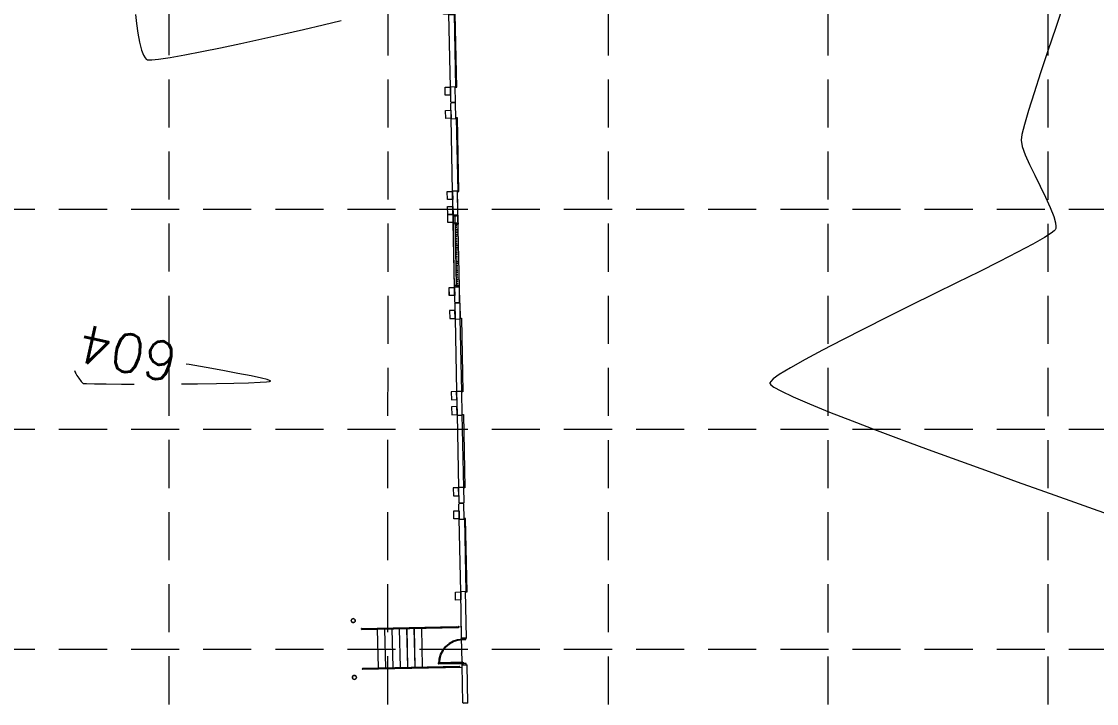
# Model space of a CAD drawing. Extents: x 2140663 to 2528301, y 336313 to 7007653.
# Drawn here: x 2527485.3 to 2527619.4, y 7006437.1 to 7006522.2 of the extents above; entities that cross this region are included whole.
import ezdxf

# ---------------------------------------------------------------- set-up
doc = ezdxf.new("R2010")
doc.units = 0
doc.header["$MEASUREMENT"] = 0
for name, pattern in [('HIDDEN', [0.375, 0.25, -0.125]), ('PHANTOM2', [1.25, 0.625, -0.125, 0.125, -0.125, 0.125, -0.125]), ('xdrc002ar$0$HIDDEN2', [0.1875, 0.125, -0.0625])]:
    doc.linetypes.add(name, pattern=pattern)
for name, color, linetype in [('1 EXISTING CONTOURS', 43, 'Continuous'), ('GRID', 254, 'HIDDEN'), ('LIMITS OF DISTURBANCE', 1, 'HIDDEN'), ('xdrc002ar$0$BASE1$0$ADO', 8, 'Continuous'), ('xdrc002ar$0$BASE1$0$AFL', 1, 'Continuous'), ('xdrc002ar$0$BASE1$0$AFLHR', 7, 'Continuous'), ('xdrc002ar$0$BASE1$0$AFLST', 1, 'Continuous'), ('xdrc002ar$0$BASE1$0$awa', 7, 'Continuous'), ('xdrc002ar$0$WINDOWS', 8, 'Continuous'), ('xdrc002ar$0$XR3$0$BASE1$0$ADO', 3, 'Continuous'), ('xdrc002ar$0$XR3$0$BASE1$0$AFL', 1, 'Continuous'), ('xdrc002ar$0$XR3$0$BASE1$0$AFLHR', 2, 'Continuous'), ('xdrc002ar$0$XR3$0$BASE1$0$AFLST', 2, 'Continuous'), ('xdrc002ar$0$XR3$0$BASE1$0$awa', 4, 'Continuous'), ('xdrc002ar$0$XR3$0$WINDOWS', 2, 'Continuous'), ('xdrc002pt$0$v-prop-line', 3, 'PHANTOM2')]:
    doc.layers.add(name, color=color, linetype=linetype)
doc.styles.add('L200', font='simplex', dxfattribs={"height": 12})

# ---------------------------------------------------------------- blocks, each defined once
blk = doc.blocks.new('xdrc002ar$0$XR3$0$A$C228123AE')
at = {"layer": 'xdrc002ar$0$XR3$0$BASE1$0$ADO', "lineweight": 0}
for points in [[(22.61683327611536, 15.75429074559361), (22.61683327611536, 17.50429074559361), (132.6168332761154, 17.50429074559361), (132.6168332761154, 15.75429074559361)], [(166.6168332761154, 15.75429074559361), (166.6168332761154, 17.50429074559361), (276.6168332761154, 17.50429074559361), (276.6168332761154, 15.75429074559361)]]:
    blk.add_lwpolyline(points, close=True, dxfattribs=at)
at = {"layer": 'xdrc002ar$0$XR3$0$BASE1$0$AFL', "lineweight": 0}
for p, q in [((22.86683327844366, 8.004440076649189), (132.3668332770467, 8.004440076649189)), ((166.866833277978, 8.004440076649189), (276.366833276581, 8.004440076649189))]:
    blk.add_line(p, q, dxfattribs=at)
for points in [[(10.86683327844366, 8.004440078511834), (10.86683327844366, 0.004440078511834145), (22.86683327844366, 0.004440078511834145), (22.86683327844366, 8.004440078511834)], [(132.3668332770467, 8.004440078511834), (132.3668332770467, 0.004440078511834145), (144.3668332770467, 0.004440078511834145), (144.3668332770467, 8.004440078511834)], [(154.866833277978, 8.004440077580512), (154.866833277978, 0.00444007758051157), (166.866833277978, 0.00444007758051157), (166.866833277978, 8.004440077580512)], [(276.366833276581, 8.004440077580512), (276.366833276581, 0.00444007758051157), (288.366833276581, 0.00444007758051157), (288.366833276581, 8.004440077580512)]]:
    blk.add_lwpolyline(points, close=True, dxfattribs=at)
at = {"layer": 'xdrc002ar$0$XR3$0$BASE1$0$awa', "lineweight": 0}
for p, q in [((-0.008166723418980837, 15.25444007758051), (23.61683327611536, 15.25444007664919)), ((-0.008166723418980837, 15.25444007758051), (-0.008166723418980837, 8.754440076649189)), ((0.7418332765810192, 8.004440076649189), (-0.008166723418980837, 8.754440076649189)), ((0.7418332765810192, 8.004440076649189), (22.86683327658102, 8.004440076649189)), ((23.61683327658102, 8.754440076649189), (22.86683327658102, 8.004440076649189)), ((23.61683327658102, 8.754440076649189), (23.61683327611536, 15.25444007664919)), ((131.6168332770467, 8.754440078511834), (131.616833276581, 15.25444007851183)), ((131.6168332761154, 15.25444007758051), (167.6168332756497, 15.25444007571787)), ((131.6168332770467, 8.754440078511834), (132.3668332770467, 8.004440078511834)), ((132.3668332770467, 8.004440078511834), (166.866833277978, 8.004440076649189)), ((166.866833276581, 8.004440076649189), (167.616833276581, 8.754440076649189)), ((167.616833276581, 8.754440076649189), (167.6168332756497, 15.25444007851183)), ((275.616833276581, 8.754440077580512), (275.6168332756497, 15.25444007758051)), ((275.6168332761154, 15.25444007664919), (299.241833276581, 15.25444007758051)), ((276.366833276581, 8.004440077580512), (275.616833276581, 8.754440077580512)), ((276.366833276581, 8.004440077580512), (298.491833276581, 8.004440077580512)), ((299.241833276581, 8.754440077580512), (298.491833276581, 8.004440077580512)), ((299.241833276581, 15.25444007758051), (299.241833276581, 8.754440077580512))]:
    blk.add_line(p, q, dxfattribs=at)
blk = doc.blocks.new('xdrc002ar$0$XR3$0$BASE1$0$36D')
at = {"layer": 'xdrc002ar$0$XR3$0$BASE1$0$ADO'}
blk.add_lwpolyline([(-1.75, 1.000444171950221e-11), (0, 1.000444171950221e-11), (0, -35.99999999999), (-1.75, -35.99999999999)], close=True, dxfattribs=at)
blk.add_arc((0, 1.000444171950221e-11), 36, 180, 270, dxfattribs=at)
blk = doc.blocks.new('xdrc002ar$0$XR3$0$A$C2C35675B')
at = {"layer": 'xdrc002ar$0$XR3$0$BASE1$0$ADO', "lineweight": 0}
for points in [[(59.6332012093626, 170.7809842955321), (59.6332012093626, 166.0309842955321), (57.63320120889693, 166.0309842955321), (57.6332012093626, 170.7809842955321)], [(97.6332012093626, 170.7809842955321), (97.63320120889693, 166.0309842955321), (95.6332012093626, 166.0309842955321), (95.6332012093626, 170.7809842955321)], [(166.6244176290929, 172.5308349635452), (166.6244176290929, 174.2808349635452), (276.6244176290929, 174.2808349635452), (276.6244176290929, 172.5308349635452)]]:
    blk.add_lwpolyline(points, close=True, dxfattribs=at)
at = {"layer": 'xdrc002ar$0$XR3$0$BASE1$0$AFL', "lineweight": 0}
blk.add_line((166.8744176309556, 164.7809842946008), (276.3744176295586, 164.7809842946008), dxfattribs=at)
for points in [[(154.8744176309556, 164.7809842955321), (154.8744176309556, 156.7809842955321), (166.8744176309556, 156.7809842955321), (166.8744176309556, 164.7809842955321)], [(276.3744176295586, 164.7809842955321), (276.3744176295586, 156.7809842955321), (288.3744176295586, 156.7809842955321), (288.3744176295586, 164.7809842955321)]]:
    blk.add_lwpolyline(points, close=True, dxfattribs=at)
at = {"layer": 'xdrc002ar$0$XR3$0$BASE1$0$AFLHR', "lineweight": 0}
for p, q in [((54.13320120843127, 38.78098429553211), (54.13320120843127, 164.7809842955321)), ((115.1332012093626, 38.78098429553211), (115.1332012093626, 164.7809842955321)), ((54.13320120843127, 15.78098429646343), (54.13320120843127, 157.0340611664578)), ((55.63320120843127, 15.78098429646343), (55.63320120796561, 160.0691040679812)), ((113.6332012093626, 15.78098429646343), (113.6332012093626, 160.069068627432)), ((115.1332012093626, 15.78098429646343), (115.1332012093626, 157.0340611655265))]:
    blk.add_line(p, q, dxfattribs=at)
for centre, start, end in [((54.88320120889693, 160.069068627432), 0, 180), ((114.3832012093626, 160.069068627432), 0, 180), ((54.88320120982826, 15.78098429553211), 180, 0), ((114.3832012093626, 15.78098429646343), 180, 0)]:
    blk.add_arc(centre, 0.75, start, end, dxfattribs=at)
at = {"layer": 'xdrc002ar$0$XR3$0$BASE1$0$AFLST', "lineweight": 0}
for p, q in [((56.88320120982826, 164.7809842964634), (59.63320120843127, 164.7809842964634)), ((61.38320120843127, 164.7809842964634), (98.38320121075958, 164.7809842927381)), ((113.6332012093626, 104.7809842936695), (55.63320120843127, 104.7809842918068)), ((113.6332012093626, 93.78098429460078), (55.63320120843127, 93.78098429553211)), ((113.6332012093626, 82.78098429646343), (55.63320120843127, 82.78098429739475)), ((113.6332012093626, 71.78098429739475), (55.63320120843127, 71.78098429832608)), ((113.6332012093626, 60.7809842992574), (55.63320120843127, 60.78098430018872)), ((113.6332012093626, 49.78098430112004), (55.63320120843127, 49.78098430205137)), ((113.6332012093626, 38.78098430298269), (55.63320120843127, 38.78098430298269))]:
    blk.add_line(p, q, dxfattribs=at)
for centre in [(42.13320120843127, 2.998648459091783), (127.1332012098283, 2.998648459091783)]:
    blk.add_circle(centre, 3, dxfattribs=at)
at = {"layer": 'xdrc002ar$0$XR3$0$BASE1$0$awa', "lineweight": 0}
for p, q in [((-0.0005823704414069653, 172.0309842955321), (57.6332012093626, 172.0309842983261)), ((-0.0005823704414069653, 172.0309842955321), (-0.0005823704414069653, 165.5309842946008)), ((0.749417629558593, 164.7809842946008), (-0.0005823704414069653, 165.5309842946008)), ((0.7494176286272705, 164.7809842955321), (56.8832012093626, 164.7809842946008)), ((56.88320120889693, 164.7809842955321), (57.63320120889693, 165.5309842955321)), ((57.63320120889693, 165.5309842955321), (57.6332012093626, 172.0309842936695)), ((97.63320120982826, 172.0309842973948), (167.6244176286273, 172.0309842936695)), ((97.63320120889693, 165.5309842946008), (97.6332012093626, 172.0309842946008)), ((98.38320120889693, 164.7809842946008), (97.63320120889693, 165.5309842946008)), ((98.38320120517164, 164.7809842983261), (166.8744176309556, 164.7809842946008)), ((166.8744176295586, 164.7809842946008), (167.6244176295586, 165.5309842946008)), ((167.6244176295586, 165.5309842946008), (167.6244176286273, 172.0309842964634)), ((275.6244176295586, 165.5309842955321), (275.6244176286273, 172.0309842955321)), ((275.6244176290929, 172.0309842946008), (299.2494176295586, 172.0309842955321)), ((276.3744176295586, 164.7809842955321), (275.6244176295586, 165.5309842955321)), ((276.3744176295586, 164.7809842955321), (298.4994176295586, 164.7809842955321)), ((299.2494176295586, 165.5309842955321), (298.4994176295586, 164.7809842955321)), ((299.2494176295586, 172.0309842955321), (299.2494176295586, 165.5309842955321))]:
    blk.add_line(p, q, dxfattribs=at)
at = {"layer": 'xdrc002ar$0$XR3$0$BASE1$0$ADO', "lineweight": 0, "extrusion": (0, 0, -1), "zscale": -1}
blk.add_blockref('xdrc002ar$0$XR3$0$BASE1$0$36D', (-59.63320120843127, 166.0309842955321), dxfattribs=at)
blk = doc.blocks.new('xdrc002ar$0$XR3$0$A$C78C46FB7')
at = {"layer": 'xdrc002ar$0$XR3$0$WINDOWS', "linetype": 'Continuous', "lineweight": 0}
for p, q in [((-9.313225746154785e-10, 6.5), (1.999999999068677, 6.499999997206032)), ((-5.587935447692871e-09, 2), (1.999999994412065, 1.999999997206032)), ((1.999999994412065, 1.999999998137355), (1.999999999068677, 6.499999997206032)), ((1.999999997671694, 4.250759867951274), (105.9999999818392, 4.250759805552661)), ((107.9999999795109, 6.5), (105.9999999795109, 6.499999997206032)), ((105.9999999841675, 1.999999998137355), (105.9999999795109, 6.499999997206032)), ((107.9999999841675, 2), (105.9999999841675, 1.999999997206032))]:
    blk.add_line(p, q, dxfattribs=at)
blk = doc.blocks.new('xdrc002ar$0$BASE1$0$36D')
at = {"layer": 'xdrc002ar$0$BASE1$0$ADO'}
blk.add_lwpolyline([(-1.75, 1.000444171950221e-11), (0, 1.000444171950221e-11), (0, -35.99999999999), (-1.75, -35.99999999999)], close=True, dxfattribs=at)
blk.add_arc((0, 1.000444171950221e-11), 36, 180, 270, dxfattribs=at)

msp = doc.modelspace()

# ---------------------------------------------------------------- linework, layer by layer
at = {"layer": '1 EXISTING CONTOURS', "color": 43, "lineweight": 0, "extrusion": (0.9470269714146079, -0.3211540368939423, 0), "elevation": 143546.2596112979}
msp.add_lwpolyline([(7447121.551692407, 604.0000000000007), (7447118.3537447, 604.0000000000007)], dxfattribs=at)
at = {"layer": '1 EXISTING CONTOURS', "color": 43, "lineweight": 0, "extrusion": (0.9944231489574854, 0.1054637417195085, 0), "elevation": 3252338.154904571}
msp.add_lwpolyline([(6700889.197817504, 604.0000000000003), (6700888.060066596, 604.0000000000003)], dxfattribs=at)
at = {"layer": '1 EXISTING CONTOURS', "color": 43, "lineweight": 0, "extrusion": (0.990203937708846, 0.1396286566070733, 0), "elevation": 3481051.326376289}
msp.add_lwpolyline([(6584974.254355514, 604.0000000000007), (6584973.065305582, 604.0000000000007)], dxfattribs=at)
at = {"layer": '1 EXISTING CONTOURS', "color": 43, "lineweight": 0, "elevation": 604}
for points in [[(2527517.889790448, 7006520.635694231), (2527520.467064418, 7006521.223057372)], [(2527499.787842021, 7006520.779254469), (2527499.99959674, 7006519.648451269)], [(2527515.258349896, 7006520.048573793), (2527517.889790448, 7006520.635694231)], [(2527500.25677603, 7006518.656841606), (2527500.495020394, 7006518.025996937)], [(2527507.759808833, 7006518.463771575), (2527510.121281081, 7006518.945102177)], [(2527500.906189514, 7006517.461582142), (2527500.954926154, 7006517.440477338)], [(2527500.954926154, 7006517.440477338), (2527501.121437197, 7006517.416647634)], [(2527610.925346258, 7006511.127960447), (2527610.409031385, 7006509.374010555)], [(2527610.122982771, 7006506.622935542), (2527610.499510012, 7006505.583324186)], [(2527613.03955401, 7006500.281543464), (2527613.625623763, 7006498.997101475)], [(2527614.280014216, 7006497.099815717), (2527614.333534005, 7006496.639215453)], [(2527614.249988367, 7006496.22883995), (2527614.110226437, 7006496.079897232)], [(2527614.282614013, 7006496.288061614), (2527614.249988367, 7006496.22883995)], [(2527614.312011564, 7006496.392080614), (2527614.282614013, 7006496.288061614)], [(2527604.750360827, 7006490.992874812), (2527602.011188529, 7006489.631542795)], [(2527602.011188529, 7006489.631542795), (2527599.134930852, 7006488.210368774)], [(2527599.134930852, 7006488.210368774), (2527596.19344472, 7006486.758212092)], [(2527593.258587054, 7006485.303932092), (2527590.402214779, 7006483.876388118)], [(2527587.696184816, 7006482.504439511), (2527585.212354088, 7006481.216945617)], [(2527491.987623128, 7006478.415060562), (2527492.059936598, 7006478.285220396)], [(2527492.059936598, 7006478.285220396), (2527492.198466804, 7006478.047801689)], [(2527506.174686817, 7006479.401498364), (2527505.799639148, 7006479.468419929)], [(2527513.917966468, 7006477.981500829), (2527512.274603451, 7006478.299285288)], [(2527492.198466804, 7006478.047801689), (2527492.42034482, 7006477.695515475)], [(2527492.42034482, 7006477.695515475), (2527492.716843862, 7006477.291811748)], [(2527492.716843862, 7006477.291811748), (2527492.98200868, 7006477.050782444)], [(2527492.98200868, 7006477.050782444), (2527493.378767514, 7006477.020102964)], [(2527493.378767514, 7006477.020102964), (2527494.370636244, 7006476.994860178)], [(2527494.370636244, 7006476.994860178), (2527495.857752158, 7006476.975699567)], [(2527505.237044555, 7006476.976826581), (2527507.226844626, 7006476.993720866)], [(2527509.588326721, 7006477.024608347), (2527511.746017024, 7006477.066096351)], [(2527511.746017024, 7006477.066096351), (2527513.600052825, 7006477.118830356)], [(2527515.207236575, 7006477.709235369), (2527513.917966468, 7006477.981500829)], [(2527515.919547916, 7006477.532546569), (2527515.207236575, 7006477.709235369)], [(2527515.853346145, 7006477.244151856), (2527516.213249912, 7006477.295138197)], [(2527516.325879715, 7006477.331808611), (2527516.3416061, 7006477.350963165)], [(2527516.3416061, 7006477.350963165), (2527516.33085885, 7006477.37352739)], [(2527578.650209567, 7006477.123154499), (2527578.641181264, 7006477.056373823)], [(2527578.641181264, 7006477.056373823), (2527578.658710054, 7006476.996654234)], [(2527579.812626539, 7006478.149785632), (2527579.067235604, 7006477.603543723)], [(2527588.911495997, 7006472.361720863), (2527592.031971308, 7006471.17035558)], [(2527592.031971308, 7006471.17035558), (2527595.369625854, 7006469.920987652)], [(2527595.369625854, 7006469.920987652), (2527598.854963685, 7006468.635679279)], [(2527598.854963685, 7006468.635679279), (2527602.41848885, 7006467.33649266)], [(2527612.883228849, 7006463.576285336), (2527616.064543849, 7006462.442207738)], [(2527616.064543849, 7006462.442207738), (2527618.976566433, 7006461.404562893)]]:
    msp.add_lwpolyline(points, dxfattribs=at)
at = {"layer": '1 EXISTING CONTOURS', "color": 43, "lineweight": 0, "extrusion": (0.2265469426596422, -0.9740002478293159, 0), "elevation": -6251751.373356127}
msp.add_lwpolyline([(4049111.523077956, 604), (4049114.039534587, 604)], dxfattribs=at)
at = {"layer": '1 EXISTING CONTOURS', "color": 43, "lineweight": 0, "extrusion": (-0.2311950027141506, 0.972907431732333, 0), "elevation": 6232346.455244265}
msp.add_lwpolyline([(-4078918.655871998, 604.0000000000007), (-4078920.971309942, 604.0000000000007)], dxfattribs=at)
at = {"layer": '1 EXISTING CONTOURS', "color": 43, "lineweight": 0, "extrusion": (0.948108688126007, -0.3179464035021975, 0), "elevation": 168754.7744995817}
msp.add_lwpolyline([(7446589.765081273, 604.0000000000007), (7446586.673719894, 604.0000000000007)], dxfattribs=at)
at = {"layer": '1 EXISTING CONTOURS', "color": 43, "lineweight": 0, "extrusion": (0.2128611977178282, -0.9770824481619408, 0), "elevation": -6307937.837013757}
msp.add_lwpolyline([(3961004.370938899, 604), (3961007.045768572, 604)], dxfattribs=at)
at = {"layer": '1 EXISTING CONTOURS', "color": 43, "lineweight": 0, "extrusion": (0.967974293854885, 0.2510493306825112, 0), "elevation": 4205537.095485432}
msp.add_lwpolyline([(6147603.725891187, 604), (6147602.701473835, 604)], dxfattribs=at)
at = {"layer": '1 EXISTING CONTOURS', "color": 43, "lineweight": 0, "extrusion": (0.1897131913261037, -0.981839551574933, 0), "elevation": -6399775.383356148}
msp.add_lwpolyline([(3810833.896665664, 604.0000000000007), (3810836.063340244, 604.0000000000007)], dxfattribs=at)
at = {"layer": '1 EXISTING CONTOURS', "color": 43, "lineweight": 0, "extrusion": (0.2070619213707166, -0.9783278390796551, 0), "elevation": -6331321.437036088}
msp.add_lwpolyline([(3923516.79009806, 604.0000000000003), (3923519.369539829, 604.0000000000003)], dxfattribs=at)
at = {"layer": '1 EXISTING CONTOURS', "color": 43, "lineweight": 0, "extrusion": (0.949557370910013, -0.3135933662411632, 0), "elevation": 202916.1207118803}
msp.add_lwpolyline([(7445734.101557371, 604.0000000000003), (7445731.200532843, 604.0000000000003)], dxfattribs=at)
at = {"layer": '1 EXISTING CONTOURS', "color": 43, "lineweight": 0, "extrusion": (0.8692079536915649, 0.4944466940321498, 0), "elevation": 5661273.207861942}
msp.add_lwpolyline([(4840406.931952404, 604), (4840406.53243559, 604)], dxfattribs=at)
at = {"layer": '1 EXISTING CONTOURS', "color": 43, "lineweight": 0, "extrusion": (0.7520326595499089, 0.659125844562547, 0), "elevation": 6518939.950278052}
msp.add_lwpolyline([(3603189.095505453, 604), (3603188.882138155, 604)], dxfattribs=at)
at = {"layer": '1 EXISTING CONTOURS', "color": 43, "lineweight": 0, "extrusion": (-0.6133993993118944, -0.7897728641348772, 0), "elevation": -7083924.900861677}
msp.add_lwpolyline([(-2301642.064841342, 604), (-2301641.972417995, 604)], dxfattribs=at)
at = {"layer": '1 EXISTING CONTOURS', "color": 43, "lineweight": 0, "extrusion": (0.01958470951903853, -0.9998082011831345, 0), "elevation": -6955673.199624388}
msp.add_lwpolyline([(2664236.958057608, 604.0000000000007), (2664237.371848581, 604.0000000000007)], dxfattribs=at)
at = {"layer": '1 EXISTING CONTOURS', "color": 43, "lineweight": 0, "extrusion": (0.1035553400511142, -0.9946236934373212, 0), "elevation": -6707111.95818735}
msp.add_lwpolyline([(3239475.206552414, 604.0000000000007), (3239476.044485419, 604.0000000000007)], dxfattribs=at)
at = {"layer": '1 EXISTING CONTOURS', "color": 43, "lineweight": 0, "extrusion": (0.1493644293083532, -0.988782214270357, 0), "elevation": -6550400.950510792}
msp.add_lwpolyline([(3545673.878122739, 604), (3545675.337293274, 604)], dxfattribs=at)
at = {"layer": '1 EXISTING CONTOURS', "color": 43, "lineweight": 0, "extrusion": (0.1747717490921675, -0.9846089760505258, 0), "elevation": -6456943.985343728}
msp.add_lwpolyline([(3713144.298310523, 604.0000000000003), (3713146.147880639, 604.0000000000003)], dxfattribs=at)
at = {"layer": '1 EXISTING CONTOURS', "color": 43, "lineweight": 0, "extrusion": (0.9515727648925663, -0.3074236053310104, 0), "elevation": 251238.7828137204}
msp.add_lwpolyline([(7444257.326063043, 604), (7444254.6990746, 604)], dxfattribs=at)
at = {"layer": '1 EXISTING CONTOURS', "color": 43, "lineweight": 0, "extrusion": (0.9545400234851776, -0.2980827797188503, 0), "elevation": 324185.4788879007}
msp.add_lwpolyline([(7441434.85666321, 604.0000000000007), (7441432.587307472, 604.0000000000007)], dxfattribs=at)
at = {"layer": '1 EXISTING CONTOURS', "color": 43, "lineweight": 0, "extrusion": (0.9680492965574863, -0.2507599637792207, 0), "elevation": 689899.4415885555}
msp.add_lwpolyline([(7416469.965451042, 604.0000000000007), (7416468.660716143, 604.0000000000007)], dxfattribs=at)
at = {"layer": '1 EXISTING CONTOURS', "color": 43, "lineweight": 0, "extrusion": (0.9878638021387725, -0.155322594698673, 0), "elevation": 1408665.486214621}
msp.add_lwpolyline([(7314070.698512331, 604), (7314069.996508379, 604)], dxfattribs=at)
at = {"layer": '1 EXISTING CONTOURS', "color": 43, "lineweight": 0, "extrusion": (0.982605288407423, 0.1857063466706652, 0), "elevation": 3784795.821744187}
msp.add_lwpolyline([(6415238.02781971, 604.0000000000007), (6415237.219211176, 604.0000000000007)], dxfattribs=at)
at = {"layer": '1 EXISTING CONTOURS', "color": 43, "lineweight": 0, "extrusion": (0.9139535993871046, 0.4058187011059936, 0), "elevation": 5153489.708992325}
msp.add_lwpolyline([(5377869.38719196, 604), (5377868.053084525, 604)], dxfattribs=at)
at = {"layer": '1 EXISTING CONTOURS', "color": 43, "lineweight": 0, "extrusion": (0.9002950501988655, 0.4352801656260282, 0), "elevation": 5325388.08899105}
msp.add_lwpolyline([(5207702.245588673, 604.0000000000007), (5207700.764245622, 604.0000000000007)], dxfattribs=at)
at = {"layer": '1 EXISTING CONTOURS', "color": 43, "lineweight": 0, "extrusion": (0.8956154539809186, 0.4448291341521521, 0), "elevation": 5380464.763821295}
msp.add_lwpolyline([(5150777.074730529, 604.0000000000007), (5150775.530974291, 604.0000000000007)], dxfattribs=at)
at = {"layer": '1 EXISTING CONTOURS', "color": 43, "lineweight": 0, "extrusion": (0.898590315265631, 0.4387886111908714, 0), "elevation": 5345661.125929263}
msp.add_lwpolyline([(5186887.002040304, 604), (5186885.481647033, 604)], dxfattribs=at)
at = {"layer": '1 EXISTING CONTOURS', "color": 43, "lineweight": 0, "extrusion": (0.9316617791797206, 0.3633267526836937, 0), "elevation": 4900529.535825977}
msp.add_lwpolyline([(5609337.670823549, 604.0000000000003), (5609336.450095243, 604.0000000000003)], dxfattribs=at)
at = {"layer": '1 EXISTING CONTOURS', "color": 43, "lineweight": 0, "extrusion": (0.9635957904648704, 0.267363334431596, 0), "elevation": 4308878.907432631}
msp.add_lwpolyline([(6075640.517916775, 604.0000000000003), (6075639.729225229, 604.0000000000003)], dxfattribs=at)
at = {"layer": '1 EXISTING CONTOURS', "color": 43, "lineweight": 0, "extrusion": (0.5345513752113288, -0.845135981519943, 0), "elevation": -4570302.29957565}
msp.add_lwpolyline([(5881509.261219574, 604.0000000000007), (5881508.286380013, 604.0000000000007)], dxfattribs=at)
at = {"layer": '1 EXISTING CONTOURS', "color": 43, "lineweight": 0, "extrusion": (0.6074907357712795, -0.7943267627066771, 0), "elevation": -4029945.193494467}
msp.add_lwpolyline([(6264132.992303239, 604.0000000000003), (6264132.504724728, 604.0000000000003)], dxfattribs=at)
at = {"layer": '1 EXISTING CONTOURS', "color": 43, "lineweight": 0, "extrusion": (0.9962292887572705, -0.08675946185969177, 0), "elevation": 1910203.551809193}
msp.add_lwpolyline([(7199371.622932071, 604.0000000000007), (7199371.374861834, 604.0000000000007)], dxfattribs=at)
at = {"layer": '1 EXISTING CONTOURS', "color": 43, "lineweight": 0, "extrusion": (0.4695140156333137, -0.8829250189703995, 0), "elevation": -4999460.235884095}
msp.add_lwpolyline([(5521338.701931922, 604), (5521336.553646861, 604)], dxfattribs=at)
at = {"layer": '1 EXISTING CONTOURS', "color": 43, "lineweight": 0, "extrusion": (0.4926049210055111, -0.8702530619315018, 0), "elevation": -4852309.403209838}
msp.add_lwpolyline([(5651096.910139181, 604), (5651095.218376607, 604)], dxfattribs=at)
at = {"layer": '1 EXISTING CONTOURS', "color": 43, "lineweight": 0, "extrusion": (-0.4567911903584605, 0.8895739476911972, 0), "elevation": 5078204.245633759}
msp.add_lwpolyline([(-5449000.057666594, 604.0000000000007), (-5448997.529005788, 604.0000000000007)], dxfattribs=at)
at = {"layer": '1 EXISTING CONTOURS', "color": 43, "lineweight": 0, "extrusion": (-0.4493352176822447, 0.8933632308028185, 0), "elevation": 5123599.599267436}
msp.add_lwpolyline([(-5406335.133699216, 604.0000000000007), (-5406332.301446991, 604.0000000000007)], dxfattribs=at)
at = {"layer": '1 EXISTING CONTOURS', "color": 43, "lineweight": 0, "extrusion": (0.4439991875214459, -0.8960271879135676, 0), "elevation": -5155751.970842674}
msp.add_lwpolyline([(5375669.337419245, 604), (5375666.062007847, 604)], dxfattribs=at)
at = {"layer": '1 EXISTING CONTOURS', "color": 43, "lineweight": 0, "extrusion": (0.4521991004225288, -0.8919170216881478, 0), "elevation": -5106228.12541598}
msp.add_lwpolyline([(5422726.609618612, 604.0000000000007), (5422723.575670501, 604.0000000000007)], dxfattribs=at)
at = {"layer": '1 EXISTING CONTOURS', "color": 43, "lineweight": 0, "extrusion": (0.4725610856242741, -0.8812979180467905, 0), "elevation": -4980358.897370206}
msp.add_lwpolyline([(5538545.955619415, 604), (5538543.470903948, 604)], dxfattribs=at)
at = {"layer": '1 EXISTING CONTOURS', "color": 43, "lineweight": 0, "extrusion": (0.4924652240727326, -0.8703321222837828, 0), "elevation": -4853217.905782253}
msp.add_lwpolyline([(5650284.460511869, 604.0000000000007), (5650282.36491934, 604.0000000000007)], dxfattribs=at)
at = {"layer": '1 EXISTING CONTOURS', "color": 43, "lineweight": 0, "extrusion": (0.8968893522444433, 0.4422550054330001, 0), "elevation": 5365530.798829293}
msp.add_lwpolyline([(5166240.162644583, 604), (5166239.964975221, 604)], dxfattribs=at)
at = {"layer": '1 EXISTING CONTOURS', "color": 43, "lineweight": 0, "extrusion": (0.8796607368907432, 0.4756017114906492, 0), "elevation": 5555628.590043103}
msp.add_lwpolyline([(4961244.511046452, 604), (4961244.450508798, 604)], dxfattribs=at)
at = {"layer": '1 EXISTING CONTOURS', "color": 43, "lineweight": 0, "extrusion": (-0.1753124349140059, -0.9845128491617173, 0), "elevation": -7341072.259906569}
msp.add_lwpolyline([(1260041.507617725, 604), (1260039.341263247, 604)], dxfattribs=at)
at = {"layer": '1 EXISTING CONTOURS', "color": 43, "lineweight": 0, "extrusion": (-0.1770711937850033, -0.9841980452792791, 0), "elevation": -7343311.870765632}
msp.add_lwpolyline([(1246925.229342652, 604), (1246923.131055743, 604)], dxfattribs=at)
at = {"layer": '1 EXISTING CONTOURS', "color": 43, "lineweight": 0, "extrusion": (-0.1814188366953511, -0.9834059211191001, 0), "elevation": -7348750.582301417}
msp.add_lwpolyline([(1214463.394158679, 604.0000000000007), (1214461.460081511, 604.0000000000007)], dxfattribs=at)
at = {"layer": '1 EXISTING CONTOURS', "color": 43, "lineweight": 0, "extrusion": (-0.5276464400167942, 0.8494640865496337, 0), "elevation": 4618083.071446909}
msp.add_lwpolyline([(-5844033.161228588, 604), (-5844031.529503939, 604)], dxfattribs=at)
at = {"layer": '1 EXISTING CONTOURS', "color": 43, "lineweight": 0, "extrusion": (-0.006604348055339976, -0.999978191055567, 0), "elevation": -7023016.634185559}
msp.add_lwpolyline([(2481167.523146197, 604), (2481169.405687641, 604)], dxfattribs=at)
at = {"layer": '1 EXISTING CONTOURS', "color": 43, "lineweight": 0, "extrusion": (-0.002323123734281346, -0.9999973015444168, 0), "elevation": -7012329.746588451}
msp.add_lwpolyline([(2511214.006985098, 604), (2511215.605236331, 604)], dxfattribs=at)
at = {"layer": '1 EXISTING CONTOURS', "color": 43, "lineweight": 0, "extrusion": (0.0130785827834738, -0.999914471678641, 0), "elevation": -6972821.529002838}
msp.add_lwpolyline([(2618925.842777175, 604.0000000000003), (2618928.204461261, 604.0000000000003)], dxfattribs=at)
at = {"layer": '1 EXISTING CONTOURS', "color": 43, "lineweight": 0, "extrusion": (0.0445092120317824, -0.999008973955845, 0), "elevation": -6887035.878789858}
msp.add_lwpolyline([(2836861.543926069, 604.0000000000003), (2836862.995883583, 604.0000000000003)], dxfattribs=at)
at = {"layer": '1 EXISTING CONTOURS', "color": 43, "lineweight": 0, "extrusion": (0.07539259442263761, -0.9971539282910256, 0), "elevation": -6795980.329859589}
msp.add_lwpolyline([(3048558.054115723, 604), (3048558.859181734, 604)], dxfattribs=at)
at = {"layer": '1 EXISTING CONTOURS', "color": 43, "lineweight": 0, "extrusion": (-0.3135659361988147, -0.9495664293011633, 0), "elevation": -7445658.748129524}
msp.add_lwpolyline([(203051.9125721785, 604.0000000000007), (203051.5797780352, 604.0000000000007)], dxfattribs=at)
at = {"layer": '1 EXISTING CONTOURS', "color": 43, "lineweight": 0, "extrusion": (-0.3095879196217752, 0.9508708219438965, 0), "elevation": 5879766.33828896}
msp.add_lwpolyline([(-4572462.148848507, 604), (-4572462.267297617, 604)], dxfattribs=at)
at = {"layer": '1 EXISTING CONTOURS', "color": 43, "lineweight": 0, "extrusion": (0.4975701063803442, 0.8674237656628121, 0), "elevation": 7335201.556999914}
msp.add_lwpolyline([(1293785.958609661, 604), (1293786.068476131, 604)], dxfattribs=at)
at = {"layer": '1 EXISTING CONTOURS', "color": 43, "lineweight": 0, "extrusion": (0.8666401799731082, -0.4989336613781224, 0), "elevation": -1305266.068103725}
msp.add_lwpolyline([(7333188.85407694, 604.0000000000007), (7333188.665358311, 604.0000000000007)], dxfattribs=at)
at = {"layer": '1 EXISTING CONTOURS', "color": 43, "lineweight": 0, "extrusion": (0.7758812345818583, 0.6308789977671879, 0), "elevation": 6381340.035750796}
msp.add_lwpolyline([(3841597.731248748, 604), (3841597.545362366, 604)], dxfattribs=at)
at = {"layer": '1 EXISTING CONTOURS', "color": 43, "lineweight": 0, "extrusion": (0.7004104629367062, -0.7137402772779388, 0), "elevation": -3230462.442903349}
msp.add_lwpolyline([(6711445.206144374, 604), (6711444.753783801, 604)], dxfattribs=at)
at = {"layer": '1 EXISTING CONTOURS', "color": 43, "lineweight": 0, "extrusion": (0.5942310544721097, 0.8042943826118424, 0), "elevation": 7137235.775621159}
msp.add_lwpolyline([(2130548.71702187, 604), (2130548.253132272, 604)], dxfattribs=at)
at = {"layer": '1 EXISTING CONTOURS', "color": 43, "lineweight": 0, "extrusion": (-0.4879846127291775, -0.8728522313310282, 0), "elevation": -7349038.446011955}
msp.add_lwpolyline([(-1212849.658766383, 604.0000000000007), (-1212848.693860293, 604.0000000000007)], dxfattribs=at)
at = {"layer": '1 EXISTING CONTOURS', "color": 43, "lineweight": 0, "extrusion": (0.4287031974857426, 0.903445387649691, 0), "elevation": 7413550.145737465}
msp.add_lwpolyline([(720168.2246505925, 604), (720166.5014707609, 604)], dxfattribs=at)
at = {"layer": '1 EXISTING CONTOURS', "color": 43, "lineweight": 0, "extrusion": (-0.3960247498166855, -0.9182398366073167, 0), "elevation": -7434609.646581033}
msp.add_lwpolyline([(-453811.5866401941, 604), (-453809.3519714009, 604)], dxfattribs=at)
at = {"layer": '1 EXISTING CONTOURS', "color": 43, "lineweight": 0, "extrusion": (-0.3772228280205692, -0.9261225286214368, 0), "elevation": -7442316.097847362}
msp.add_lwpolyline([(-302150.0036314232, 604), (-302147.3283601562, 604)], dxfattribs=at)
at = {"layer": '1 EXISTING CONTOURS', "color": 43, "lineweight": 0, "extrusion": (-0.3650893144726892, -0.9309724982285255, 0), "elevation": -7445628.781327231}
msp.add_lwpolyline([(-204875.4718962642, 604), (-204872.4279823652, 604)], dxfattribs=at)
at = {"layer": '1 EXISTING CONTOURS', "color": 43, "lineweight": 0, "extrusion": (-0.3398856401786365, -0.9404667732569602, 0), "elevation": -7448445.494006696}
msp.add_lwpolyline([(-4271.545461817179, 604), (-4267.747117579449, 604)], dxfattribs=at)
at = {"layer": '1 EXISTING CONTOURS', "color": 43, "lineweight": 0, "extrusion": (0.3379240268764562, 0.9411733910707423, 0), "elevation": 7448438.202192063}
msp.add_lwpolyline([(-11262.28129778337, 604.0000000000007), (-11266.0121852234, 604.0000000000007)], dxfattribs=at)
at = {"layer": '1 EXISTING CONTOURS', "color": 43, "lineweight": 0, "extrusion": (0.3365607496901607, 0.9416617554982242, 0), "elevation": 7448414.07798523}
msp.add_lwpolyline([(-22052.16035023285, 604.0000000000007), (-22055.75092980964, 604.0000000000007)], dxfattribs=at)
at = {"layer": '1 EXISTING CONTOURS', "color": 43, "lineweight": 0, "extrusion": (-0.3363810796651325, -0.9417259523042358, 0), "elevation": -7448409.738814358}
msp.add_lwpolyline([(23483.33587033581, 604), (23486.06833641184, 604)], dxfattribs=at)
at = {"layer": 'GRID', "color": 253, "linetype": 'HIDDEN', "lineweight": 0, "ltscale": 24}
for p, q in [((2527585.894514162, 7006031.98171064), (2527585.894514162, 7007624.562990395)), ((2527613.351986231, 7006031.977393753), (2527613.351986231, 7007624.562990395)), ((2527503.695680559, 7006031.994634018), (2527503.666313902, 7007623.464716725)), ((2527530.983350792, 7006031.990343825), (2527531.038154987, 7007623.461265043)), ((2527558.44858376, 7006031.986025713), (2527558.615889325, 7007623.424882863)), ((2527228.947377252, 7006498.806635527), (2528272.331315909, 7006498.806635527)), ((2527228.947377252, 7006471.349163459), (2528272.331315909, 7006471.349163459)), ((2527228.947377252, 7006443.891691389), (2528272.331315909, 7006443.891691389))]:
    msp.add_line(p, q, dxfattribs=at)
at = {"layer": 'LIMITS OF DISTURBANCE', "ltscale": 70, "const_width": 6}
msp.add_lwpolyline([(2527323.279507909, 7007478.034385583), (2527323.279507909, 7007463.102355542), (2527345.362386929, 7006446.874516389, 0.3527120601780434), (2527681.725039883, 7006131.321992346), (2528205.897920626, 7006144.525554366), (2528183.386823632, 7007495.015237641)], format="xyb", close=True, dxfattribs=at)
at = {"layer": 'xdrc002ar$0$BASE1$0$ADO', "lineweight": 0}
for points in [[(2527539.437078963, 7006514.007219282), (2527539.582882196, 7006514.010179272), (2527539.396825678, 7006523.174953941), (2527539.251022445, 7006523.171993951)], [(2527540.02231006, 7006485.179899021), (2527540.168113294, 7006485.182859012), (2527540.354169812, 7006476.018084343), (2527540.208366578, 7006476.015124352)], [(2527540.265874957, 7006473.182375818), (2527540.41167819, 7006473.185335808), (2527540.597734708, 7006464.020561139), (2527540.451931475, 7006464.017601148)]]:
    msp.add_lwpolyline(points, close=True, dxfattribs=at)
at = {"layer": 'xdrc002ar$0$BASE1$0$ADO', "color": 7, "lineweight": 0}
for points in [[(2527539.700967541, 7006501.008592155), (2527539.846770774, 7006501.011552145), (2527539.660714244, 7006510.176326747), (2527539.514911012, 7006510.173366757)], [(2527540.715797772, 7006451.020223051), (2527540.861601005, 7006451.023183042), (2527540.675544487, 7006460.187957712), (2527540.529741254, 7006460.184997721)], [(2527540.686700303, 7006445.269181927), (2527540.29094867, 7006445.261147668), (2527540.294331516, 7006445.094515401), (2527540.690083149, 7006445.10254966)], [(2527540.750974373, 7006442.103168859), (2527540.35522274, 7006442.0951346), (2527540.358605586, 7006441.928502333), (2527540.754357219, 7006441.936536592)]]:
    msp.add_lwpolyline(points, close=True, dxfattribs=at)
at = {"layer": 'xdrc002ar$0$BASE1$0$AFL', "color": 7, "lineweight": 0}
for p, q in [((2527538.790968515, 7006514.014940041), (2527538.605757709, 7006523.138056643)), ((2527538.182820143, 7006511.125691657), (2527538.849349205, 7006511.139223041)), ((2527538.203117219, 7006510.125898063), (2527538.182820143, 7006511.125691657)), ((2527538.849349205, 7006511.139223041), (2527538.869646281, 7006510.139429447)), ((2527538.869646281, 7006510.139429447), (2527538.203117219, 7006510.125898063)), ((2527539.054857098, 7006501.016312912), (2527538.869646281, 7006510.139429447)), ((2527538.388328036, 7006501.002781528), (2527539.054857098, 7006501.016312912)), ((2527539.054857098, 7006501.016312912), (2527539.075154174, 7006500.016519319)), ((2527538.408625112, 7006500.002987935), (2527538.388328036, 7006501.002781528)), ((2527539.075154174, 7006500.016519319), (2527538.408625112, 7006500.002987935)), ((2527538.44668213, 7006498.128374947), (2527539.113211191, 7006498.141906331)), ((2527538.466979205, 7006497.128581354), (2527538.44668213, 7006498.128374947)), ((2527539.133508267, 7006497.142112738), (2527538.466979205, 7006497.128581354)), ((2527539.113211191, 7006498.141906331), (2527539.133508267, 7006497.142112738)), ((2527538.631892947, 7006489.005258411), (2527539.298422009, 7006489.018789795)), ((2527538.652190023, 7006488.005464818), (2527538.631892947, 7006489.005258411)), ((2527539.298422009, 7006489.018789795), (2527539.318719084, 7006488.018996202)), ((2527539.318719084, 7006488.018996202), (2527538.652190023, 7006488.005464818)), ((2527539.377045325, 7006485.145961713), (2527539.562256131, 7006476.022845111)), ((2527539.620610221, 7006473.14843851), (2527539.805821027, 7006464.025321907)), ((2527539.197650376, 7006461.13732263), (2527539.864179443, 7006461.150854013)), ((2527539.217947451, 7006460.13752903), (2527539.197650376, 7006461.13732263)), ((2527539.864179443, 7006461.150854013), (2527539.884476518, 7006460.151060413)), ((2527539.884476518, 7006460.151060413), (2527539.217947451, 7006460.13752903)), ((2527540.069687325, 7006451.02794381), (2527539.884476518, 7006460.151060413)), ((2527539.403158258, 7006451.014412427), (2527540.069687325, 7006451.02794381)), ((2527539.423455332, 7006450.014618827), (2527539.403158258, 7006451.014412427)), ((2527540.069687325, 7006451.02794381), (2527540.089984399, 7006450.02815021)), ((2527540.089984399, 7006450.02815021), (2527539.423455332, 7006450.014618827))]:
    msp.add_line(p, q, dxfattribs=at)
for points in [[(2527538.81126559, 7006513.015146441), (2527538.144736523, 7006513.001615058), (2527538.124439449, 7006514.001408658), (2527538.790968515, 7006514.014940041)], [(2527539.35674825, 7006486.145755313), (2527538.690219183, 7006486.13222393), (2527538.710516258, 7006485.13243033), (2527539.377045325, 7006485.145961713)], [(2527539.562256131, 7006476.022845111), (2527538.895727064, 7006476.009313728), (2527538.916024139, 7006475.009520127), (2527539.582553206, 7006475.023051511)], [(2527539.600313146, 7006474.14823211), (2527538.933784079, 7006474.134700727), (2527538.954081154, 7006473.134907126), (2527539.620610221, 7006473.14843851)], [(2527539.805821027, 7006464.025321907), (2527539.13929196, 7006464.011790524), (2527539.159589035, 7006463.011996924), (2527539.826118102, 7006463.025528307)]]:
    msp.add_lwpolyline(points, close=True, dxfattribs=at)
at = {"layer": 'xdrc002ar$0$BASE1$0$AFLHR', "color": 7, "lineweight": 0}
for p, q in [((2527527.743099732, 7006446.465043712), (2527539.511759922, 7006446.7039624)), ((2527527.745636866, 7006446.340069512), (2527539.767162143, 7006446.584121681)), ((2527529.6593708, 7006446.503946438), (2527540.157203603, 7006446.717065723)), ((2527527.843739394, 7006441.507733777), (2527539.865267623, 7006441.751786006)), ((2527527.846276529, 7006441.382759578), (2527539.614936718, 7006441.621678265)), ((2527529.762547596, 7006441.421662304), (2527540.260380399, 7006441.634781588))]:
    msp.add_line(p, q, dxfattribs=at)
for centre, start, end in [((2527527.744368299, 7006446.402556612), 91.16301703732765, 271.1630170373276), ((2527539.765893575, 7006446.646608781), 271.1630170373276, 91.16301703732765), ((2527527.845007961, 7006441.445246678), 91.16301703732765, 271.1630170373276), ((2527539.866533238, 7006441.689298846), 271.1630170373276, 91.16301703732765)]:
    msp.add_arc(centre, 0.06249997545074071, start, end, dxfattribs=at)
at = {"layer": 'xdrc002ar$0$BASE1$0$AFLST', "color": 7, "lineweight": 0}
for p, q in [((2527529.661907934, 7006446.378972239), (2527529.760010462, 7006441.546636504)), ((2527530.578385401, 7006446.39757789), (2527530.676487929, 7006441.565242155)), ((2527531.494862868, 7006446.416183542), (2527531.592965396, 7006441.583847808)), ((2527532.411340334, 7006446.434789194), (2527532.509442863, 7006441.602453459)), ((2527533.327817801, 7006446.453394846), (2527533.425920329, 7006441.621059111)), ((2527534.244295268, 7006446.472000497), (2527534.342397796, 7006441.639664763)), ((2527535.160772735, 7006446.49060615), (2527535.258875262, 7006441.658270415)), ((2527540.248117583, 7006442.238823554), (2527540.185534935, 7006445.32152049)), ((2527540.255728986, 7006441.863900955), (2527540.251077573, 7006442.093020322))]:
    msp.add_line(p, q, dxfattribs=at)
for centre in [(2527526.65782786, 7006447.443216977), (2527526.801598806, 7006440.361345641)]:
    msp.add_circle(centre, 0.2499999018029629, dxfattribs=at)
at = {"layer": 'xdrc002ar$0$BASE1$0$awa', "lineweight": 0}
for p, q in [((2527538.852187048, 7006514.078695708), (2527538.790968515, 7006514.014940041)), ((2527538.828391246, 7006512.17157059), (2527538.790968515, 7006514.014940041)), ((2527538.852187048, 7006514.078695708), (2527539.393741915, 7006514.089689957)), ((2527539.433701781, 7006512.121346306), (2527539.393741915, 7006514.089689957)), ((2527538.828391246, 7006512.17157059), (2527538.892146914, 7006512.110352057)), ((2527539.433701781, 7006512.121346306), (2527538.892146914, 7006512.110352057)), ((2527539.339622593, 7006486.989331163), (2527539.400841126, 7006487.053086831)), ((2527539.339622593, 7006486.989331163), (2527539.377045325, 7006485.145961713)), ((2527539.942395993, 7006487.064081079), (2527539.400841126, 7006487.053086831)), ((2527539.942395993, 7006487.064081079), (2527539.982355859, 7006485.095737429)), ((2527539.440800992, 7006485.08474318), (2527539.377045325, 7006485.145961713)), ((2527539.440800992, 7006485.08474318), (2527539.982355859, 7006485.095737429)), ((2527539.623474664, 7006476.086600778), (2527539.562256131, 7006476.022845111)), ((2527539.562256131, 7006476.022845111), (2527539.620610221, 7006473.14843851)), ((2527539.623474664, 7006476.086600778), (2527540.165029531, 7006476.097595027)), ((2527540.165029531, 7006476.097595027), (2527540.225920754, 7006473.098214226)), ((2527539.620610221, 7006473.14843851), (2527539.684365888, 7006473.087219977)), ((2527539.684365888, 7006473.087219977), (2527540.225920755, 7006473.098214226)), ((2527539.805821027, 7006464.025321907), (2527539.86703956, 7006464.089077574)), ((2527539.805821027, 7006464.025321907), (2527539.843243759, 7006462.181952457)), ((2527539.86703956, 7006464.089077574), (2527540.408594427, 7006464.100071823)), ((2527540.408594427, 7006464.100071823), (2527540.448554293, 7006462.131728172)), ((2527539.906999426, 7006462.120733923), (2527539.843243759, 7006462.181952457)), ((2527540.448554293, 7006462.131728172), (2527539.906999426, 7006462.120733923))]:
    msp.add_line(p, q, dxfattribs=at)
at = {"layer": 'xdrc002ar$0$BASE1$0$awa', "color": 7, "lineweight": 0}
for p, q in [((2527538.893442079, 7006512.046554552), (2527538.832223547, 7006511.982798885)), ((2527538.869646281, 7006510.139429447), (2527538.832223547, 7006511.982798885)), ((2527539.434996942, 7006512.057548801), (2527538.893442079, 7006512.046554552)), ((2527539.47495681, 7006510.089205165), (2527539.434996942, 7006512.057548801)), ((2527538.869646281, 7006510.139429447), (2527538.933401947, 7006510.078210916)), ((2527538.933401947, 7006510.078210916), (2527539.47495681, 7006510.089205165)), ((2527539.054857098, 7006501.016312912), (2527539.11607563, 7006501.080068578)), ((2527539.133508267, 7006497.142112738), (2527539.054857098, 7006501.016312912)), ((2527539.11607563, 7006501.080068578), (2527539.657630493, 7006501.091062828)), ((2527539.738818797, 7006497.091888456), (2527539.657630493, 7006501.091062828)), ((2527539.197263934, 7006497.080894207), (2527539.133508267, 7006497.142112738)), ((2527539.197263934, 7006497.080894207), (2527539.738818797, 7006497.091888456)), ((2527539.359640541, 7006489.082545462), (2527539.298422009, 7006489.018789795)), ((2527539.335844742, 7006487.175420358), (2527539.298422009, 7006489.018789795)), ((2527539.359640541, 7006489.082545462), (2527539.901195404, 7006489.093539711)), ((2527539.941155272, 7006487.125196074), (2527539.901195404, 7006489.093539711)), ((2527539.335844742, 7006487.175420358), (2527539.399600409, 7006487.114201825)), ((2527539.941155272, 7006487.125196074), (2527539.399600409, 7006487.114201825)), ((2527539.908272319, 7006462.058185531), (2527539.847053787, 7006461.994429863)), ((2527539.884476518, 7006460.151060413), (2527539.847053787, 7006461.994429863)), ((2527540.449827186, 7006462.06917978), (2527539.908272319, 7006462.058185531)), ((2527540.489787052, 7006460.100836129), (2527540.449827186, 7006462.06917978)), ((2527539.884476518, 7006460.151060413), (2527539.948232185, 7006460.08984188)), ((2527539.948232185, 7006460.08984188), (2527540.489787052, 7006460.100836129)), ((2527540.069687325, 7006451.02794381), (2527540.130905857, 7006451.091699477)), ((2527540.185534936, 7006445.321520489), (2527540.069687325, 7006451.02794381)), ((2527540.130905857, 7006451.091699477), (2527540.672460724, 7006451.102693726)), ((2527540.79084547, 7006445.271296205), (2527540.672460724, 7006451.102693726)), ((2527540.185534936, 7006445.321520489), (2527540.249290603, 7006445.260301956)), ((2527540.249290603, 7006445.260301956), (2527540.79084547, 7006445.271296205)), ((2527540.255728986, 7006441.863900955), (2527540.316947519, 7006441.927656622)), ((2527540.350674952, 7006437.187051157), (2527540.255728986, 7006441.863900955)), ((2527540.316947519, 7006441.927656622), (2527540.858502385, 7006441.938650871)), ((2527540.955985487, 7006437.136826872), (2527540.858502386, 7006441.938650871)), ((2527540.350674952, 7006437.187051157), (2527540.414430619, 7006437.125832624)), ((2527540.955985487, 7006437.136826872), (2527540.414430619, 7006437.125832624))]:
    msp.add_line(p, q, dxfattribs=at)
at = {"layer": 'xdrc002ar$0$WINDOWS', "color": 7, "linetype": 'Continuous', "lineweight": 0}
for p, q in [((2527539.298422009, 7006489.018789795), (2527539.133508267, 7006497.142112738)), ((2527539.363934429, 7006497.084277423), (2527539.367317274, 7006496.917645157)), ((2527539.738857027, 7006497.091888826), (2527539.742239872, 7006496.925256561)), ((2527539.367317275, 7006496.917645157), (2527539.742239872, 7006496.925256561)), ((2527539.52292819, 7006489.252560945), (2527539.897850787, 7006489.260172348)), ((2527539.526311036, 7006489.085928679), (2527539.522928189, 7006489.252560945)), ((2527539.901233634, 7006489.093540084), (2527539.897850787, 7006489.260172348))]:
    msp.add_line(p, q, dxfattribs=at)
at = {"layer": 'xdrc002ar$0$WINDOWS', "color": 7, "linetype": 'xdrc002ar$0$HIDDEN2', "lineweight": 0}
msp.add_line((2527539.710452798, 7006489.256367932), (2527539.554841877, 7006496.921452143), dxfattribs=at)
at = {"layer": 'xdrc002ar$0$XR3$0$BASE1$0$ADO', "color": 7, "lineweight": 0}
msp.add_lwpolyline([(2527539.698794921, 7006501.008546484), (2527539.844598154, 7006501.011506432), (2527539.658544224, 7006510.176281088), (2527539.51274099, 7006510.173321139)], close=True, dxfattribs=at)
at = {"layer": 'xdrc002ar$0$XR3$0$BASE1$0$AFL', "color": 7, "lineweight": 0}
msp.add_line((2527539.05268448, 7006501.016267424), (2527538.86747625, 7006510.139384014), dxfattribs=at)
for points in [[(2527538.86747625, 7006510.139384014), (2527538.200947183, 7006510.125852819), (2527538.180650391, 7006511.125646417), (2527538.847179457, 7006511.139177613)], [(2527539.072981272, 7006500.016473825), (2527538.406452207, 7006500.00294263), (2527538.386155414, 7006501.002736229), (2527539.05268448, 7006501.016267424)], [(2527539.111037759, 7006498.141860829), (2527538.444508693, 7006498.128329633), (2527538.4242119, 7006499.128123232), (2527539.090740966, 7006499.141654427)], [(2527539.316542782, 7006488.01895064), (2527538.650013716, 7006488.005419445), (2527538.629716923, 7006489.005213044), (2527539.296245989, 7006489.01874424)]]:
    msp.add_lwpolyline(points, close=True, dxfattribs=at)
at = {"layer": 'xdrc002ar$0$XR3$0$BASE1$0$awa', "color": 7, "lineweight": 0}
for p, q in [((2527538.891272589, 7006512.046509111), (2527538.830054038, 7006511.982753462)), ((2527538.86747625, 7006510.139384014), (2527538.830054038, 7006511.982753462)), ((2527539.432827455, 7006512.057503208), (2527538.891272589, 7006512.046509111)), ((2527539.472786765, 7006510.089159559), (2527539.432827455, 7006512.057503208)), ((2527538.86747625, 7006510.139384014), (2527538.931231899, 7006510.078165463)), ((2527538.931231899, 7006510.078165463), (2527539.472786765, 7006510.089159559)), ((2527539.05268448, 7006501.016267424), (2527539.113903031, 7006501.080023074)), ((2527539.111037759, 7006498.141860829), (2527539.05268448, 7006501.016267424)), ((2527539.113903031, 7006501.080023074), (2527539.655457897, 7006501.09101717)), ((2527539.716348274, 7006498.091636373), (2527539.655457896, 7006501.09101717)), ((2527539.174793408, 7006498.080642278), (2527539.111037759, 7006498.141860829)), ((2527539.174793408, 7006498.080642278), (2527539.716348274, 7006498.091636373)), ((2527539.35746454, 7006489.082499889), (2527539.296245989, 7006489.01874424)), ((2527539.3336682, 7006487.175374791), (2527539.296245989, 7006489.01874424)), ((2527539.35746454, 7006489.082499889), (2527539.899019406, 7006489.093493985)), ((2527539.938978716, 7006487.125150337), (2527539.899019406, 7006489.093493985)), ((2527539.3336682, 7006487.175374791), (2527539.39742385, 7006487.114156241)), ((2527539.938978716, 7006487.125150337), (2527539.39742385, 7006487.114156241))]:
    msp.add_line(p, q, dxfattribs=at)
at = {"layer": 'xdrc002ar$0$XR3$0$WINDOWS', "color": 7, "linetype": 'Continuous', "lineweight": 0}
for p, q in [((2527539.296245989, 7006489.01874424), (2527539.111037759, 7006498.141860829)), ((2527539.899019406, 7006489.093493985), (2527539.716348274, 7006498.091636373))]:
    msp.add_line(p, q, dxfattribs=at)
at = {"layer": 'xdrc002pt$0$v-prop-line', "color": 7, "lineweight": 0}
msp.add_arc((2527731.94322961, 7006495.76971355), 379.6700000006037, 181.1630531336929, 242.8448308904258, dxfattribs=at)

# ---------------------------------------------------------------- block references
at = {"color": 7, "linetype": 'Continuous', "lineweight": 0, "xscale": -0.0833333000000012, "yscale": 0.08333329999999961, "zscale": 0.08333330000000001, "rotation": 271.16300068418}
msp.add_blockref('xdrc002ar$0$XR3$0$A$C2C35675B', (2527526.620837263, 7006436.845856286), dxfattribs=at)
at = {"layer": 'xdrc002ar$0$BASE1$0$ADO', "color": 7, "lineweight": 0, "xscale": 0.08333330060098763, "yscale": 0.08333330060098731, "zscale": 0.08333330000000001, "rotation": 271.1630170373276}
msp.add_blockref('xdrc002ar$0$BASE1$0$36D', (2527540.35522274, 7006442.0951346), dxfattribs=at)
at = {"layer": 'xdrc002ar$0$XR3$0$BASE1$0$awa', "color": 7, "linetype": 'Continuous', "lineweight": 0, "yscale": 0.08333329999999961, "zscale": 0.08333330000000001}
for name, p, xscale, rotation in [('xdrc002ar$0$XR3$0$A$C228123AE', (2527538.160577528, 7006512.096179782), -0.0833333000000012, 271.16300068418), ('xdrc002ar$0$XR3$0$A$C78C46FB7', (2527539.899019406, 7006489.093493985), 0.08333330000000119, 91.1630006841798), ('xdrc002ar$0$XR3$0$A$C228123AE', (2527538.669292262, 7006487.037553573), 0.0833333000000012, 271.16300068418)]:
    msp.add_blockref(name, p, dxfattribs=dict(at, xscale=xscale, rotation=rotation))

# ---------------------------------------------------------------- texts
at = {"layer": '1 EXISTING CONTOURS', "color": 43, "lineweight": 0, "insert": (2527504.040960156, 7006477.127961936, 604), "char_height": 4.8, "width": 18.4, "attachment_point": 1, "rotation": 167.27615323978426, "style": 'L200'}
msp.add_mtext('\\Ftxt.shx;\\W1.0000000000;\\T1.0000000000;\\o\\l604', dxfattribs=at)

doc.saveas('drawing.dxf')
